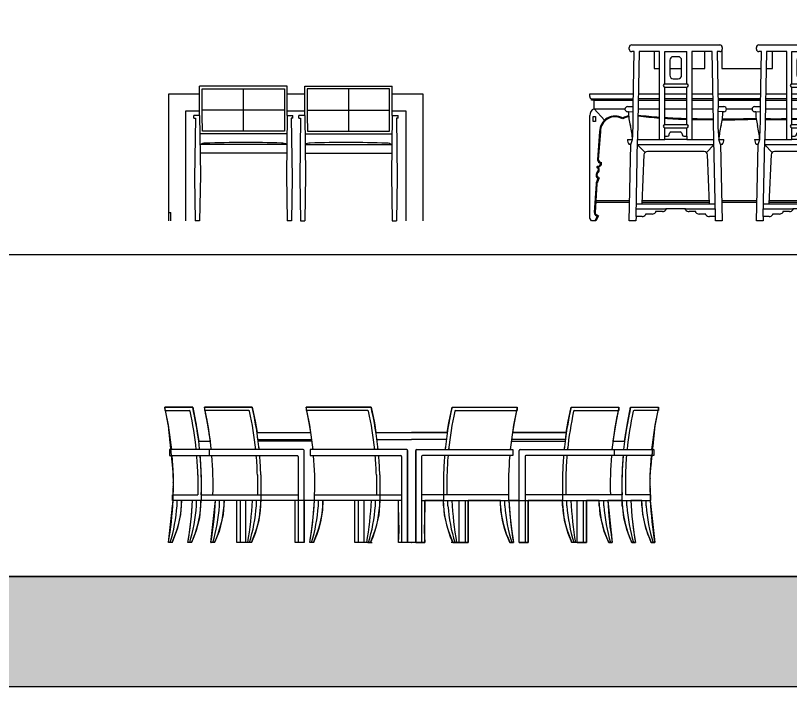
# Model space of a CAD drawing. Header units: millimetres. Extents: x 37301 to 64830, y 24173 to 38860.
# Drawn here: x 47260 to 51841, y 24173 to 28138 of the extents above; entities that cross this region are included whole.
import ezdxf

# ---------------------------------------------------------------- set-up
doc = ezdxf.new("R2010")
doc.units = ezdxf.units.MM
doc.linetypes.add('M-DOT', pattern=[1.25, 0, -1.25])
doc.layers.add('www.cad-blocks.net', color=7, linetype='Continuous')

# ---------------------------------------------------------------- blocks, each defined once
blk = doc.blocks.new('A$C33C422D8')
at = {"ltscale": 600}
for p, q in [((697.9, 795), (180.9, 795)), ((180.9, 622.5), (180.9, 795)), ((195.9, 780), (682.9, 780)), ((195.9, 622.6), (195.9, 780)), ((439.4, 780), (439.4, 529.2)), ((682.9, 780), (682.9, 622.6)), ((697.9, 622.5), (697.9, 795)), ((802.1, 795), (1319.1, 795)), ((802.1, 622.5), (802.1, 795)), ((1304.1, 780), (817.1, 780)), ((817.1, 780), (817.1, 622.6)), ((1060.6, 780), (1060.6, 529.2)), ((1304.1, 622.6), (1304.1, 780)), ((1319.1, 622.5), (1319.1, 795)), ((0, 0), (0, 750)), ((0, 750), (180.9, 750)), ((697.9, 750.2), (802.1, 750.2)), ((1319.1, 750), (1500, 750)), ((1500, 750), (1500, 0)), ((100, 0), (100, 650)), ((100, 650), (180.9, 650)), ((682.9, 654.6), (195.9, 654.6)), ((697.9, 650), (802.1, 650)), ((817.1, 654.6), (1304.1, 654.6)), ((1319.1, 650), (1400, 650)), ((1400, 650), (1400, 0)), ((180.9, 622.5), (145.9, 622.5)), ((145.9, 607.5), (145.9, 622.5)), ((145.9, 607.5), (155.9, 607.5)), ((155.9, 607.5), (151.6, 254.7)), ((180.9, 622.5), (185.3, 269.7)), ((197.1, 529.2), (195.9, 622.6)), ((682.9, 622.6), (681.8, 529.2)), ((697.9, 622.5), (693.6, 269.7)), ((697.9, 622.5), (732.9, 622.5)), ((722.9, 607.5), (727.3, 254.7)), ((732.9, 607.5), (722.9, 607.5)), ((732.9, 607.5), (732.9, 622.5)), ((767.1, 607.5), (767.1, 622.5)), ((802.1, 622.5), (767.1, 622.5)), ((767.1, 607.5), (777.1, 607.5)), ((777.1, 607.5), (772.7, 254.7)), ((802.1, 622.5), (806.4, 269.7)), ((817.1, 622.6), (818.2, 529.2)), ((1302.9, 529.2), (1304.1, 622.6)), ((1319.1, 622.5), (1314.7, 269.7)), ((1319.1, 622.5), (1354.1, 622.5)), ((1354.1, 607.5), (1344.1, 607.5)), ((1344.1, 607.5), (1348.4, 254.7)), ((1354.1, 607.5), (1354.1, 622.5)), ((696.6, 514.2), (182.2, 514.2)), ((681.8, 529.2), (197.1, 529.2)), ((803.4, 514.2), (1317.8, 514.2)), ((818.2, 529.2), (1302.9, 529.2)), ((695.8, 450), (183, 450)), ((804.2, 450), (1317, 450)), ((695.2, 400), (183.6, 400)), ((804.8, 400), (1316.4, 400)), ((151.6, 254.7), (155.7, 0)), ((185.3, 269.7), (180.9, 0)), ((693.6, 269.7), (697.9, 0)), ((727.3, 254.7), (723.1, 0)), ((772.7, 254.7), (776.9, 0)), ((806.4, 269.7), (802.1, 0)), ((1314.7, 269.7), (1319.1, 0)), ((1348.4, 254.7), (1344.3, 0)), ((0, 50), (10, 50)), ((10, 0), (10, 50)), ((180.9, 0), (155.7, 0)), ((723.1, 0), (697.9, 0)), ((776.9, 0), (802.1, 0)), ((1319.1, 0), (1344.3, 0))]:
    blk.add_line(p, q, dxfattribs=at)
for centre, radius, start, end in [((211, 415, 0), 44.1, 86.635, 129.3302), ((452.5, -7747.5, 0), 8210, 88.51493, 91.66734), ((667.8, 415.7, 0), 44.1, 50.6698, 93.365), ((832.2, 415.7, 0), 44.1, 86.635, 129.3302), ((1047.5, -7747.5, 0), 8210, 88.33266, 91.48507), ((1289, 415, 0), 44.1, 50.6698, 93.365)]:
    blk.add_arc(centre, radius, start, end, dxfattribs=at)
blk = doc.blocks.new('A$C67AB1F70')
for p, q in [((232.5, 1015), (232.5, 1025)), ((247.5, 1040), (767.5, 1040)), ((782.5, 1025), (782.5, 1015)), ((984.1, 1015), (984.1, 1025)), ((999.1, 1040), (1519.1, 1040)), ((1534.1, 1025), (1534.1, 1015)), ((262.5, 1000), (247.5, 1000)), ((256.2, 675), (262.5, 1000)), ((292.5, 1000), (282.5, 480)), ((412.5, 1000), (292.5, 1000)), ((412.5, 480), (412.5, 1000)), ((442.5, 1000), (572.5, 1000)), ((442.5, 810), (442.5, 1000)), ((522.5, 970), (492.5, 970)), ((572.5, 810), (572.5, 1000)), ((722.5, 1000), (602.5, 1000)), ((602.5, 1000), (602.5, 480)), ((732.5, 480), (722.5, 1000)), ((767.5, 1000), (752.5, 1000)), ((752.5, 1000), (758.7, 675)), ((1014.1, 1000), (999.1, 1000)), ((1007.9, 675), (1014.1, 1000)), ((1044.1, 1000), (1034.1, 480)), ((1164.1, 1000), (1044.1, 1000)), ((1164.1, 480), (1164.1, 1000)), ((1194.1, 810), (1194.1, 1000)), ((1194.1, 1000), (1324.1, 1000)), ((1274.1, 970), (1244.1, 970)), ((1324.1, 810), (1324.1, 1000)), ((1474.1, 1000), (1354.1, 1000)), ((1354.1, 1000), (1354.1, 480)), ((1484.1, 480), (1474.1, 1000)), ((1519.1, 1000), (1504.1, 1000)), ((1504.1, 1000), (1510.4, 675)), ((472.5, 950), (472.5, 860)), ((542.5, 860), (542.5, 950)), ((1224.1, 950), (1224.1, 860)), ((1294.1, 860), (1294.1, 950)), ((492.5, 840), (522.5, 840)), ((1244.1, 840), (1274.1, 840)), ((442.5, 810), (572.5, 810)), ((442.5, 790), (572.5, 790)), ((442.5, 570), (442.5, 790)), ((572.5, 570), (572.5, 790)), ((1194.1, 810), (1324.1, 810)), ((1194.1, 570), (1194.1, 790)), ((1194.1, 790), (1324.1, 790)), ((1324.1, 570), (1324.1, 790)), ((0, 735), (0, 750)), ((0, 750), (257.7, 750)), ((287.7, 750), (412.5, 750)), ((442.5, 750), (572.5, 750)), ((602.5, 750), (727.3, 750)), ((757.3, 750), (1009.3, 750)), ((757.3, 750), (1009.3, 750)), ((1039.3, 750), (1164.1, 750)), ((1194.1, 750), (1324.1, 750)), ((1354.1, 750), (1478.9, 750)), ((1508.9, 750), (1790, 750)), ((1790, 750), (1790, 735)), ((10, 720), (257.1, 720)), ((10, 712), (10, 720)), ((25, 712), (10, 712)), ((25, 662), (25, 712)), ((25, 712), (256.9, 712)), ((286.9, 712), (412.5, 712)), ((412.5, 720), (287.1, 720)), ((572.5, 720), (442.5, 720)), ((442.5, 712), (572.5, 712)), ((727.9, 720), (602.5, 720)), ((602.5, 712), (728, 712)), ((1008.7, 720), (757.9, 720)), ((757.9, 720), (1008.7, 720)), ((758, 712), (1008.6, 712)), ((758, 712), (1008.6, 712)), ((1038.6, 712), (1164.1, 712)), ((1164.1, 720), (1038.7, 720)), ((1324.1, 720), (1194.1, 720)), ((1194.1, 712), (1324.1, 712)), ((1479.5, 720), (1354.1, 720)), ((1354.1, 712), (1479.6, 712)), ((1509.5, 720), (1780, 720)), ((1509.6, 712), (1765, 712)), ((1780, 712), (1765, 712)), ((1765, 712), (1765, 662)), ((1780, 720), (1780, 712)), ((25, 662), (207.6, 662)), ((25, 662), (87.4, 594.8)), ((116.3, 662), (207.6, 662)), ((222.5, 675), (256.2, 675)), ((228.6, 645), (222.5, 645)), ((228.6, 645), (257, 646.1)), ((286, 662), (412.5, 662)), ((442.5, 662), (572.5, 662)), ((602.5, 662), (729, 662)), ((786.3, 645), (758, 646.1)), ((758.7, 675), (762.5, 675)), ((762.5, 675), (792.5, 675)), ((792.5, 645), (786.3, 645)), ((807.3, 662), (959.2, 662)), ((807.3, 662), (959.2, 662)), ((974.1, 675), (1007.9, 675)), ((980.3, 645), (974.1, 645)), ((980.3, 645), (1008.6, 646.1)), ((1037.6, 662), (1164.1, 662)), ((1194.1, 662), (1324.1, 662)), ((1354.1, 662), (1480.6, 662)), ((1537.9, 645), (1509.6, 646.1)), ((1510.4, 675), (1514.1, 675)), ((1514.1, 675), (1544.1, 675)), ((1544.1, 645), (1537.9, 645)), ((1559, 662), (1662, 662)), ((1559, 662), (1765, 662)), ((1765, 662), (1702.6, 594.8)), ((0, 15), (0, 622)), ((18.8, 616.4), (33.8, 616.4)), ((18.8, 586.4), (18.8, 616.4)), ((33.8, 616.4), (33.8, 586.4)), ((1771.2, 616.4), (1756.2, 616.4)), ((1756.2, 616.4), (1756.2, 586.4)), ((1771.2, 586.4), (1771.2, 616.4)), ((1790, 622), (1790, 0)), ((33.8, 586.4), (18.8, 586.4)), ((442.5, 570), (572.5, 570)), ((442.5, 500), (442.5, 550)), ((442.5, 550), (572.5, 550)), ((572.5, 500), (572.5, 550)), ((1194.1, 570), (1324.1, 570)), ((1194.1, 500), (1194.1, 550)), ((1194.1, 550), (1324.1, 550)), ((1324.1, 500), (1324.1, 550)), ((1756.2, 586.4), (1771.2, 586.4)), ((57.9, 527.7), (45.1, 360.7)), ((62.9, 527.5), (50.1, 361)), ((469.5, 507.8), (471.6, 517.2)), ((481.4, 525), (533.6, 525)), ((543.3, 517.2), (545.4, 507.8)), ((1221.2, 507.8), (1223.2, 517.2)), ((1233, 525), (1285.2, 525)), ((1295, 517.2), (1297.1, 507.8)), ((1739.9, 361), (1727.1, 527.5)), ((1744.9, 360.7), (1732.1, 527.7)), ((222.5, 480), (252.5, 480)), ((242.5, 450), (252.5, 480)), ((273, 25), (282.5, 480)), ((282.5, 480), (412.5, 480)), ((412.5, 480), (442.5, 480)), ((442.5, 500), (459.8, 500)), ((442.5, 480), (442.5, 500)), ((572.5, 480), (442.5, 480)), ((555.2, 500), (572.5, 500)), ((572.5, 500), (572.5, 480)), ((572.5, 480), (602.5, 480)), ((602.5, 480), (732.5, 480)), ((741.9, 25), (732.5, 480)), ((772.5, 450), (762.5, 480)), ((762.5, 480), (792.5, 480)), ((974.1, 480), (1004.1, 480)), ((994.1, 450), (1004.1, 480)), ((1024.7, 25), (1034.1, 480)), ((1034.1, 480), (1164.1, 480)), ((1164.1, 480), (1194.1, 480)), ((1194.1, 500), (1211.4, 500)), ((1194.1, 480), (1194.1, 500)), ((1324.1, 480), (1194.1, 480)), ((1306.8, 500), (1324.1, 500)), ((1324.1, 500), (1324.1, 480)), ((1324.1, 480), (1354.1, 480)), ((1354.1, 480), (1484.1, 480)), ((1493.5, 25), (1484.1, 480)), ((1524.1, 450), (1514.1, 480)), ((1514.1, 480), (1544.1, 480)), ((232.5, 0), (242.5, 450)), ((242.5, 450), (232.5, 450)), ((281.8, 450), (733.1, 450)), ((326.1, 404.5), (282.5, 449.1)), ((688.9, 404.5), (732.5, 449.1)), ((782.5, 450), (772.5, 450)), ((772.5, 450), (782.5, 0)), ((984.1, 0), (994.1, 450)), ((994.1, 450), (984.1, 450)), ((1033.5, 450), (1484.7, 450)), ((1077.7, 404.5), (1034.1, 449.1)), ((1440.5, 404.5), (1484.1, 449.1)), ((1534.1, 450), (1524.1, 450)), ((1524.1, 450), (1534.1, 0)), ((319.9, 390.9), (307, 100)), ((675.1, 410), (339.9, 410)), ((708, 100), (695, 390.9)), ((1071.5, 390.9), (1058.6, 100)), ((1426.7, 410), (1091.5, 410)), ((1459.6, 100), (1446.7, 390.9)), ((48.2, 250.8), (38, 224.9)), ((54.5, 253.4), (42.7, 223.1)), ((1747.3, 223.1), (1735.5, 253.4)), ((1752, 224.9), (1741.8, 250.8)), ((36.7, 218.8), (26.6, 49.4)), ((41.7, 218.5), (31.6, 49.1)), ((1758.4, 49.1), (1748.3, 218.5)), ((1763.4, 49.4), (1753.3, 218.8)), ((274.7, 100), (307, 100)), ((307, 100), (708, 100)), ((708, 100), (740.2, 100)), ((1026.3, 100), (1058.6, 100)), ((1058.6, 100), (1459.6, 100)), ((1459.6, 100), (1491.9, 100)), ((274, 70), (448.6, 70)), ((428.6, 55), (388.6, 55)), ((388.6, 55), (388.6, 50)), ((566.4, 70), (448.6, 70)), ((448.6, 70), (448.6, 65)), ((566.4, 70), (740.9, 70)), ((566.4, 65), (566.4, 70)), ((626.4, 55), (586.4, 55)), ((626.4, 50), (626.4, 55)), ((1025.7, 70), (1200.2, 70)), ((1180.2, 55), (1140.2, 55)), ((1140.2, 55), (1140.2, 50)), ((1318, 70), (1200.2, 70)), ((1200.2, 70), (1200.2, 65)), ((1318, 70), (1492.5, 70)), ((1318, 65), (1318, 70)), ((1378, 55), (1338, 55)), ((1378, 50), (1378, 55)), ((10, 0), (0, 15)), ((35, 0), (10, 0)), ((43.9, 27.6), (29.3, 0)), ((50.9, 30), (35, 0)), ((38.6, 29.9), (43.9, 27.6)), ((40.6, 34.5), (50.9, 30)), ((272.5, 0), (232.5, 0)), ((273, 25), (272.5, 0)), ((308.6, 25), (273, 25)), ((368.6, 40), (328.6, 40)), ((328.6, 40), (328.6, 35)), ((686.4, 40), (646.4, 40)), ((686.4, 35), (686.4, 40)), ((741.9, 25), (706.4, 25)), ((742.5, 0), (741.9, 25)), ((782.5, 0), (742.5, 0)), ((1024.1, 0), (984.1, 0)), ((1024.7, 25), (1024.1, 0)), ((1060.2, 25), (1024.7, 25)), ((1120.2, 40), (1080.2, 40)), ((1080.2, 40), (1080.2, 35)), ((1438, 40), (1398, 40)), ((1438, 35), (1438, 40)), ((1493.5, 25), (1458, 25)), ((1494.1, 0), (1493.5, 25)), ((1534.1, 0), (1494.1, 0)), ((1739.1, 30), (1749.4, 34.5)), ((1755, 0), (1739.1, 30)), ((1746.1, 27.6), (1751.4, 29.9)), ((1760.7, 0), (1746.1, 27.6)), ((1790, 0), (1755, 0))]:
    blk.add_line(p, q)
at = {"ltscale": 2}
for p, q in [((379.3, 1000), (379.3, 900)), ((679.3, 900), (679.3, 1000)), ((779.3, 1005.8), (779.3, 900)), ((1079.3, 900), (1079.3, 1000)), ((379.3, 900), (412.5, 900)), ((472.5, 900), (542.5, 900)), ((602.5, 900), (679.3, 900)), ((779.3, 900), (1012.2, 900)), ((1042.2, 900), (1079.3, 900)), ((1224.1, 900), (1294.1, 900)), ((1354.1, 900), (1476, 900)), ((35.2, 110), (234.9, 110)), ((35.8, 120), (235.1, 120)), ((307.4, 110), (707.5, 110)), ((307.9, 120), (707.1, 120)), ((779.8, 120), (986.8, 120)), ((780, 110), (986.6, 110)), ((1059.1, 110), (1459.2, 110)), ((1059.5, 120), (1458.7, 120)), ((1531.4, 120), (1754.2, 120)), ((1531.7, 110), (1754.8, 110))]:
    blk.add_line(p, q, dxfattribs=at)
for centre, radius, start, end in [((247.5, 1025), 15, 90, 180), ((247.5, 1015), 15, 180, 270), ((767.5, 1025), 15, 0, 90), ((767.5, 1015), 15, 270, 0), ((999.1, 1025), 15, 90, 180), ((999.1, 1015), 15, 180, 270), ((1519.1, 1025), 15, 0, 90), ((1519.1, 1015), 15, 270, 0), ((492.5, 950), 20, 90, 180), ((522.5, 950), 20, 0, 90), ((1244.1, 950), 20, 90, 180), ((1274.1, 950), 20, 0, 90), ((492.5, 860), 20, 180, 270), ((522.5, 860), 20, 270, 0), ((1244.1, 860), 20, 180, 270), ((1274.1, 860), 20, 270, 0), ((450, 792.5), 19, 113.1816, 156.8184), ((450, 807.5), 19, 203.1816, 246.8184), ((565, 792.5), 19, 23.1816, 66.8184), ((565, 807.5), 19, 293.1816, 336.8184), ((1201.6, 792.5), 19, 113.1816, 156.8184), ((1201.6, 807.5), 19, 203.1816, 246.8184), ((1316.6, 792.5), 19, 23.1816, 66.8184), ((1316.6, 807.5), 19, 293.1816, 336.8184), ((14, 733.5), 14.1, 173.9737, 253.4065), ((1776, 733.5), 14.1, 286.5935, 6.0263), ((43, 622.9), 43, 114.7516, 181.2376), ((222.5, 660), 15, 90, 270), ((541.4, 644.6), 312.8, 179.9301, 195.1644), ((-1828.7, 617.5), 2085.7, 356.219, 1.5786), ((1748.4, 596.5), 992.8, 175.4643, 186.738), ((473.5, 644.6), 312.8, 344.8356, 0.0736), ((792.5, 660), 15, 270, 90), ((974.1, 660), 15, 90, 270), ((1293.1, 644.6), 312.8, 179.9301, 195.1644), ((-1077.1, 617.5), 2085.7, 356.219, 1.5786), ((2500.1, 596.5), 992.8, 175.4643, 186.738), ((1225.2, 644.6), 312.8, 344.8356, 0.0736), ((1544.1, 660), 15, 270, 90), ((1747, 622.9), 43, 358.7624, 65.2484), ((150, 527.3), 92.1, 60.9875, 179.785), ((150, 527.3), 87.1, 59.3026, 179.8748), ((270.7, 446.9), 173, 103.5999, 116.1462), ((270.7, 446.9), 178, 103.3554, 115.2864), ((269.2, 468.7), 156.5, 84.0249, 84.1267), ((684.9, 4361.8), 3763.6, 263.903, 265.8491), ((680.9, 4344.9), 3741.5, 263.9338, 265.8856), ((680.9, 4344.9), 3741.5, 266.346, 268.339), ((684.9, 4361.8), 3763.6, 266.3069, 268.2882), ((680.9, 4344.9), 3741.5, 268.7986, 270.753), ((684.9, 4361.8), 3763.6, 268.7451, 270.6896), ((684.3, 10004.3), 9408.2, 270.5988, 271.8217), ((678.2, 9974.1), 9373, 270.64244, 271.86119), ((1099.3, 5242.1), 4643.7, 269.2235, 270.7994), ((1104.3, 5217.9), 4614.3, 269.1575, 270.7421), ((1104.3, 5217.9), 4614.3, 271.1147, 272.7298), ((1099.3, 5242.1), 4643.7, 271.1696, 272.7746), ((1104.3, 5217.9), 4614.3, 273.1028, 274.6875), ((1099.3, 5242.1), 4643.7, 273.1452, 274.7211), ((1519.3, 446.9), 173, 63.8538, 84.1562), ((1519.3, 446.9), 178, 64.7136, 84.2013), ((1640, 527.3), 92.1, 0.215, 119.0125), ((1640, 527.3), 87.1, 0.1252, 120.6974), ((-229.5, 447.1), 483.1, 3.9033, 13.8553), ((450, 552.5), 19, 113.1816, 156.8184), ((450, 567.5), 19, 203.1816, 246.8184), ((565, 552.5), 19, 23.1816, 66.8184), ((565, 567.5), 19, 293.1816, 336.8184), ((1244.4, 447.1), 483.1, 166.1447, 176.0967), ((522.2, 447.1), 483.1, 3.9033, 13.8553), ((1201.6, 552.5), 19, 113.1816, 156.8184), ((1201.6, 567.5), 19, 203.1816, 246.8184), ((1316.6, 552.5), 19, 23.1816, 66.8184), ((1316.6, 567.5), 19, 293.1816, 336.8184), ((1996.1, 447.1), 483.1, 166.1447, 176.0967), ((459.8, 510), 10, 270, 347.3836), ((481.4, 515), 10, 90, 167.3836), ((533.6, 515), 10, 12.6164, 90), ((555.2, 510), 10, 192.6164, 270), ((1211.4, 510), 10, 270, 347.3836), ((1233, 515), 10, 90, 167.3836), ((1285.2, 515), 10, 12.6164, 90), ((1306.8, 510), 10, 192.6164, 270), ((270.3, 479.3), 47.8, 179.1214, 217.7485), ((744.7, 479.3), 47.8, 322.2515, 0.8786), ((1021.9, 479.3), 47.8, 179.1214, 217.7485), ((1496.3, 479.3), 47.8, 322.2515, 0.8786), ((339.9, 390), 20, 90, 177.4552), ((675.1, 390), 20, 2.5448, 90), ((1091.5, 390), 20, 90, 177.4552), ((1426.7, 390), 20, 2.5448, 90), ((45.9, 317.6), 5, 90.2615, 241.8349), ((70.6, 365), 25.9, 189.4159, 255.7633), ((45.7, 341.1), 18.6, 270.2615, 356.0209), ((45.7, 341.1), 23.6, 270.2615, 7.242), ((70.6, 365), 20.9, 190.8718, 265.843), ((1744.3, 341.1), 23.6, 172.758, 269.7385), ((1719.4, 365), 20.9, 274.157, 349.1282), ((1719.4, 365), 25.9, 284.2367, 350.5841), ((1744.3, 341.1), 18.6, 183.9791, 269.7385), ((1744.1, 317.6), 5, 298.1651, 89.7385), ((60.2, 270.8), 23.3, 128.142, 238.8719), ((60.2, 270.8), 18.3, 128.0082, 251.9105), ((36.7, 300.4), 14.5, 309.2742, 61.8349), ((36.7, 300.4), 19.5, 309.1096, 61.8349), ((1753.3, 300.4), 19.5, 118.1651, 230.8904), ((1729.8, 270.8), 18.3, 288.0895, 51.9918), ((1753.3, 300.4), 14.5, 118.1651, 230.7258), ((1729.8, 270.8), 23.3, 301.1281, 51.858), ((56.6, 217.6), 20, 158.5814, 176.611), ((56.6, 217.6), 15, 158.5814, 176.611), ((1733.4, 217.6), 15, 3.389, 21.4186), ((1733.4, 217.6), 20, 3.389, 21.4186), ((46.6, 48.2), 20, 176.611, 246.4996), ((46.6, 48.2), 15, 176.611, 246.4996), ((369.7, 62.8), 22.8, 267.2051, 325.925), ((429.7, 77.8), 22.8, 267.2051, 325.925), ((585.2, 77.8), 22.8, 214.075, 272.7949), ((645.2, 62.8), 22.8, 214.075, 272.7949), ((1121.3, 62.8), 22.8, 267.2051, 325.925), ((1181.3, 77.8), 22.8, 267.2051, 325.925), ((1336.9, 77.8), 22.8, 214.075, 272.7949), ((1396.9, 62.8), 22.8, 214.075, 272.7949), ((1743.4, 48.2), 15, 293.5004, 3.389), ((1743.4, 48.2), 20, 293.5004, 3.389), ((309.7, 47.8), 22.8, 267.2051, 325.925), ((705.2, 47.8), 22.8, 214.075, 272.7949), ((1061.3, 47.8), 22.8, 267.2051, 325.925), ((1456.9, 47.8), 22.8, 214.075, 272.7949)]:
    blk.add_arc(centre, radius, start, end)
blk = doc.blocks.new('A$C52BD281E')
at = {"linetype": 'ByBlock'}
for p, q in [((165, 800), (0, 800)), ((0, 800), (0, 780)), ((0, 780), (145, 780)), ((516.8, 800), (234, 800)), ((234, 800), (234, 780)), ((496.8, 780), (234, 780)), ((1219.9, 800), (835.3, 800)), ((835.3, 800), (835.3, 780)), ((1199.9, 780), (835.3, 780)), ((1698.5, 800), (2083.1, 800)), ((1718.5, 780), (2083.1, 780)), ((2083.1, 800), (2083.1, 780)), ((2401.6, 800), (2684.4, 800)), ((2421.6, 780), (2684.4, 780)), ((2684.4, 800), (2684.4, 780)), ((2753.4, 800), (2918.4, 800)), ((2918.4, 780), (2773.4, 780)), ((2918.4, 800), (2918.4, 780)), ((545.4, 650), (863.9, 650)), ((1248.4, 650), (1459.2, 650)), ((1670, 650), (1459.2, 650)), ((551, 610), (869.5, 610)), ((870.8, 600), (552.3, 600)), ((833.9, 600), (654.1, 600)), ((1254.1, 610), (1459.2, 610)), ((1664.3, 610), (1459.2, 610)), ((2047.6, 600), (2366.1, 600)), ((2367.4, 610), (2048.9, 610)), ((2084.5, 600), (2264.3, 600)), ((318.3, 550), (28.6, 550)), ((28.6, 550), (28.6, 515)), ((552.3, 550), (262.6, 550)), ((262.6, 550), (262.6, 515)), ((543.1, 550), (318.3, 550)), ((818.8, 550), (552.3, 550)), ((1255.4, 550), (860.3, 550)), ((860.3, 550), (860.3, 515)), ((1430.2, 550), (1255.4, 550)), ((1488.2, 550), (1663, 550)), ((1663, 550), (2058.1, 550)), ((2058.1, 550), (2058.1, 515)), ((2099.6, 550), (2366.1, 550)), ((2366.1, 550), (2655.8, 550)), ((2375.3, 550), (2600.1, 550)), ((2600.1, 550), (2889.8, 550)), ((2655.8, 550), (2655.8, 515)), ((2889.8, 550), (2889.8, 515)), ((28.6, 515), (508.2, 515)), ((262.6, 515), (783.9, 515)), ((788.9, 510), (788.9, 0)), ((823.8, 0), (823.8, 545)), ((860.3, 515), (1395.2, 515)), ((1400.2, 510), (1400.2, 0)), ((1435.2, 545), (1435.2, 0)), ((1435.2, 0), (1435.2, 545)), ((1483.2, 545), (1483.2, 0)), ((1483.2, 0), (1483.2, 545)), ((1518.2, 510), (1518.2, 0)), ((2058.1, 515), (1523.2, 515)), ((2094.6, 0), (2094.6, 545)), ((2129.5, 510), (2129.5, 0)), ((2655.8, 515), (2134.5, 515)), ((2889.8, 515), (2410.2, 515)), ((196.1, 400), (196.1, 283.4)), ((216.1, 400), (216.1, 248.4)), ((216.1, 400), (216.1, 283.4)), ((548, 400), (548, 283.4)), ((568, 400), (568, 248.4)), ((568, 400), (568, 283.4)), ((1251, 400), (1251, 283.4)), ((1271, 400), (1271, 283.4)), ((1647.4, 400), (1647.4, 283.4)), ((1667.4, 400), (1667.4, 283.4)), ((2350.5, 400), (2350.5, 248.4)), ((2350.5, 400), (2350.5, 283.4)), ((2370.5, 400), (2370.5, 283.4)), ((2702.3, 400), (2702.3, 248.4)), ((2702.3, 400), (2702.3, 283.4)), ((2722.3, 400), (2722.3, 283.4)), ((45.2, 248.4), (45.2, 283.4)), ((45.2, 283.4), (196.1, 283.4)), ((215.6, 283.4), (788.9, 283.4)), ((884.5, 248.4), (884.5, 283.4)), ((884.5, 283.4), (1400.2, 283.4)), ((1271, 283.4), (1271, 248.4)), ((2033.9, 283.4), (1518.2, 283.4)), ((1647.4, 283.4), (1647.4, 248.4)), ((2033.9, 248.4), (2033.9, 283.4)), ((2702.8, 283.4), (2129.5, 283.4)), ((2873.3, 283.4), (2722.3, 283.4)), ((2873.3, 248.4), (2873.3, 283.4)), ((509.2, 248.4), (45.2, 248.4)), ((283.2, 248.4), (49.2, 248.4)), ((72.8, 217.2), (72.8, 248.4)), ((99.2, 217.2), (99.2, 248.4)), ((187.9, 217.2), (187.9, 248.4)), ((214.2, 217.2), (214.2, 248.4)), ((417.6, 248.4), (283.2, 248.4)), ((519.3, 248.4), (283.2, 248.4)), ((324.1, 218.2), (324.1, 249.4)), ((350.5, 218.2), (350.5, 249.4)), ((921.9, 248.4), (417.6, 248.4)), ((426.5, 0), (426.5, 248.4)), ((445.1, 248.4), (445.1, 0)), ((480.1, 0), (480.1, 248.4)), ((788.9, 248.4), (519.3, 248.4)), ((541.6, 217.2), (541.6, 248.4)), ((568, 217.2), (568, 248.4)), ((770.2, 0), (770.2, 248.4)), ((1120.6, 248.4), (884.5, 248.4)), ((1400.2, 248.4), (884.5, 248.4)), ((908.1, 217.2), (908.1, 248.4)), ((934.5, 217.2), (934.5, 248.4)), ((1400.2, 248.4), (1120.6, 248.4)), ((1124.3, 217.2), (1124.3, 248.4)), ((1124.3, 0), (1124.3, 248.4)), ((1142.9, 248.4), (1142.9, 0)), ((1177.9, 0), (1177.9, 248.4)), ((1244.7, 217.2), (1244.7, 248.4)), ((1271, 217.2), (1271, 248.4)), ((1381.6, 0), (1381.6, 248.4)), ((1518.2, 248.4), (1797.8, 248.4)), ((1518.2, 248.4), (2033.9, 248.4)), ((1536.8, 0), (1536.8, 248.4)), ((1647.4, 217.2), (1647.4, 248.4)), ((1673.7, 217.2), (1673.7, 248.4)), ((1740.5, 0), (1740.5, 248.4)), ((1775.5, 248.4), (1775.5, 0)), ((1794.2, 217.2), (1794.2, 248.4)), ((1794.2, 0), (1794.2, 248.4)), ((1797.8, 248.4), (2033.9, 248.4)), ((1983.9, 217.2), (1983.9, 248.4)), ((1996.5, 248.4), (2500.9, 248.4)), ((2010.3, 217.2), (2010.3, 248.4)), ((2129.5, 248.4), (2399.1, 248.4)), ((2148.2, 0), (2148.2, 248.4)), ((2350.5, 217.2), (2350.5, 248.4)), ((2376.8, 217.2), (2376.8, 248.4)), ((2399.1, 248.4), (2635.2, 248.4)), ((2409.3, 248.4), (2873.3, 248.4)), ((2438.3, 0), (2438.3, 248.4)), ((2473.3, 248.4), (2473.3, 0)), ((2492, 0), (2492, 248.4)), ((2500.9, 248.4), (2635.2, 248.4)), ((2567.9, 218.2), (2567.9, 249.4)), ((2594.3, 218.2), (2594.3, 249.4)), ((2635.2, 248.4), (2869.2, 248.4)), ((2704.2, 217.2), (2704.2, 248.4)), ((2730.5, 217.2), (2730.5, 248.4)), ((2819.2, 217.2), (2819.2, 248.4)), ((2845.6, 217.2), (2845.6, 248.4)), ((43.3, 0), (22, 0)), ((158.3, 0), (137, 0)), ((294.6, 0), (273.3, 0)), ((480.1, 0), (426.5, 0)), ((823.8, 0), (770.2, 0)), ((878.6, 0), (857.3, 0)), ((1177.9, 0), (1124.3, 0)), ((1202, 0), (1176.3, 0)), ((1215.1, 0), (1193.8, 0)), ((1199.6, 0), (1225.3, 0)), ((1435.2, 0), (1381.6, 0)), ((1456.9, 0), (1459.2, 0)), ((1461.5, 0), (1459.2, 0)), ((1483.2, 0), (1536.8, 0)), ((1718.8, 0), (1693.1, 0)), ((1703.3, 0), (1724.6, 0)), ((1716.4, 0), (1742.1, 0)), ((1740.5, 0), (1794.2, 0)), ((2039.8, 0), (2061.1, 0)), ((2094.6, 0), (2148.2, 0)), ((2438.3, 0), (2492, 0)), ((2623.9, 0), (2645.1, 0)), ((2760.1, 0), (2781.4, 0)), ((2875.2, 0), (2896.4, 0))]:
    blk.add_line(p, q, dxfattribs=at)
at = {"linetype": 'M-DOT'}
for p, q in [((22, 690.5), (0, 800)), ((0, 800), (165, 800)), ((165, 800), (184.4, 705.2)), ((255, 696), (234, 800)), ((234, 800), (516.8, 800)), ((516.8, 800), (534, 717.2)), ((854.1, 708.8), (835.3, 800)), ((835.3, 800), (1219.9, 800)), ((1219.9, 800), (1238.7, 708.8)), ((1679.8, 708.8), (1698.5, 800)), ((1698.5, 800), (2083.1, 800)), ((2083.1, 800), (2064.3, 708.8)), ((2384.4, 717.2), (2401.6, 800)), ((2401.6, 800), (2684.4, 800)), ((2684.4, 800), (2663.4, 696)), ((2734, 705.2), (2753.4, 800)), ((2753.4, 800), (2918.4, 800)), ((2918.4, 800), (2896.4, 690.5)), ((50.7, 401.1), (22, 690.5)), ((184.4, 705.2), (200.5, 600)), ((269.5, 600), (255, 696)), ((534, 717.2), (545.4, 650)), ((863.9, 650), (854.1, 708.8)), ((1238.7, 708.8), (1248.4, 650)), ((1670, 650), (1679.8, 708.8)), ((2064.3, 708.8), (2054.6, 650)), ((2373, 650), (2384.4, 717.2)), ((2663.4, 696), (2648.9, 600)), ((2717.9, 600), (2734, 705.2)), ((2896.4, 690.5), (2867.7, 401.1)), ((545.4, 650), (863.9, 650)), ((1248.4, 650), (1459.2, 650)), ((1459.2, 650), (1670, 650)), ((2054.6, 650), (2373, 650)), ((200.5, 600), (269.5, 600)), ((2648.9, 600), (2717.9, 600)), ((49.2, 248.4), (50.7, 401.1)), ((2867.7, 401.1), (2869.2, 248.4)), ((22, 0), (49.2, 248.4)), ((99.2, 248.4), (93.4, 167.4)), ((164.2, 248.4), (99.2, 248.4)), ((157.8, 157), (164.2, 248.4)), ((214.2, 248.4), (204.7, 146.1)), ((300.5, 248.4), (214.2, 248.4)), ((273.3, 0), (300.5, 248.4)), ((350.5, 248.4), (344.6, 167.3)), ((426.5, 248.4), (350.5, 248.4)), ((426.5, 161.2), (426.5, 248.4)), ((568, 248.4), (555.4, 131.1)), ((770.2, 248.4), (568, 248.4)), ((770.2, 0), (770.2, 248.4)), ((884.5, 248.4), (823.8, 248.4)), ((823.8, 248.4), (823.8, 0)), ((877.3, 148.3), (884.5, 248.4)), ((934.5, 248.4), (932.3, 194.1)), ((1124.3, 248.4), (934.5, 248.4)), ((1124.3, 217.2), (1124.3, 248.4)), ((1271, 248.4), (1264.4, 162.5)), ((1381.6, 248.4), (1271, 248.4)), ((1381.6, 217.2), (1381.6, 248.4)), ((1647.4, 248.4), (1536.8, 248.4)), ((1536.8, 248.4), (1536.8, 217.2)), ((1654, 162.5), (1647.4, 248.4)), ((1983.9, 248.4), (1794.2, 248.4)), ((1794.2, 248.4), (1794.2, 217.2)), ((1986.1, 194.1), (1983.9, 248.4)), ((2094.6, 248.4), (2033.9, 248.4)), ((2033.9, 248.4), (2041.2, 148.3)), ((2094.6, 0), (2094.6, 248.4)), ((2350.5, 248.4), (2148.2, 248.4)), ((2148.2, 248.4), (2148.2, 0)), ((2363, 131.1), (2350.5, 248.4)), ((2567.9, 248.4), (2492, 248.4)), ((2492, 248.4), (2492, 161.2)), ((2573.8, 167.3), (2567.9, 248.4)), ((2704.2, 248.4), (2617.9, 248.4)), ((2617.9, 248.4), (2645.1, 0)), ((2713.7, 146.1), (2704.2, 248.4)), ((2819.2, 248.4), (2754.2, 248.4)), ((2754.2, 248.4), (2760.6, 157)), ((2825.1, 167.4), (2819.2, 248.4)), ((2869.2, 248.4), (2896.4, 0)), ((932.3, 194.1), (922.2, 132.4)), ((1124.3, 145.7), (1124.3, 217.2)), ((1383.9, 140.8), (1381.6, 217.2)), ((1536.8, 217.2), (1534.5, 140.8)), ((1794.2, 217.2), (1794.2, 145.7)), ((1996.2, 132.4), (1986.1, 194.1)), ((93.4, 167.4), (75.2, 86)), ((148.2, 72.7), (157.8, 157)), ((204.7, 146.1), (185.7, 71.2)), ((344.6, 167.3), (321.3, 64.9)), ((426.5, 0), (426.5, 161.2)), ((869.6, 81.1), (877.3, 148.3)), ((1124.3, 0), (1124.3, 145.7)), ((1264.4, 162.5), (1246.4, 83.7)), ((1385, 70.2), (1383.9, 140.8)), ((1534.5, 140.8), (1533.4, 70.2)), ((1672.1, 83.7), (1654, 162.5)), ((1794.2, 145.7), (1794.2, 0)), ((2041.2, 148.3), (2048.8, 81.1)), ((2492, 161.2), (2492, 0)), ((2597.1, 64.9), (2573.8, 167.3)), ((2732.7, 71.2), (2713.7, 146.1)), ((2760.6, 157), (2770.2, 72.7)), ((2843.2, 86), (2825.1, 167.4)), ((555.4, 131.1), (533.9, 54.6)), ((922.2, 132.4), (909.8, 83.5)), ((2008.6, 83.5), (1996.2, 132.4)), ((2384.5, 54.6), (2363, 131.1)), ((75.2, 86), (43.3, 0)), ((137, 0), (148.2, 72.7)), ((185.7, 71.2), (158.3, 0)), ((321.3, 64.9), (294.6, 0)), ((533.9, 54.6), (512, 0)), ((857.3, 0), (869.6, 81.1)), ((902, 59.2), (895.9, 41.9)), ((909.8, 83.5), (902, 59.2)), ((1246.4, 83.7), (1229, 33)), ((1381.6, 0), (1385, 70.2)), ((1533.4, 70.2), (1536.8, 0)), ((1689.4, 33), (1672.1, 83.7)), ((2016.4, 59.2), (2008.6, 83.5)), ((2022.5, 41.9), (2016.4, 59.2)), ((2048.8, 81.1), (2061.1, 0)), ((2406.4, 0), (2384.5, 54.6)), ((2623.9, 0), (2597.1, 64.9)), ((2760.1, 0), (2732.7, 71.2)), ((2770.2, 72.7), (2781.4, 0)), ((2875.2, 0), (2843.2, 86)), ((43.3, 0), (22, 0)), ((158.3, 0), (137, 0)), ((294.6, 0), (273.3, 0)), ((473.3, 0), (426.5, 0)), ((512, 0), (473.3, 0)), ((823.8, 0), (770.2, 0)), ((878.6, 0), (857.3, 0)), ((891.3, 30), (878.6, 0)), ((895.9, 41.9), (891.3, 30)), ((1164.7, 0), (1124.3, 0)), ((1176.3, 0), (1164.7, 0)), ((1215.1, 0), (1176.3, 0)), ((1229, 33), (1215.1, 0)), ((1422.3, 0), (1381.6, 0)), ((1452.5, 0), (1422.3, 0)), ((1459.2, 0), (1452.5, 0)), ((1466, 0), (1459.2, 0)), ((1496.1, 0), (1466, 0)), ((1536.8, 0), (1496.1, 0)), ((1703.3, 0), (1689.4, 33)), ((1742.1, 0), (1703.3, 0)), ((1753.7, 0), (1742.1, 0)), ((1794.2, 0), (1753.7, 0)), ((2027.1, 30), (2022.5, 41.9)), ((2039.8, 0), (2027.1, 30)), ((2061.1, 0), (2039.8, 0)), ((2148.2, 0), (2094.6, 0)), ((2445.2, 0), (2406.4, 0)), ((2492, 0), (2445.2, 0)), ((2645.1, 0), (2623.9, 0)), ((2781.4, 0), (2760.1, 0)), ((2896.4, 0), (2875.2, 0))]:
    blk.add_line(p, q, dxfattribs=at)
for p, q in [((22, 690.5), (0, 800)), ((0, 800), (165, 800)), ((165, 800), (184.4, 705.2)), ((255, 696), (234, 800)), ((234, 800), (516.8, 800)), ((516.8, 800), (534, 717.2)), ((854.1, 708.8), (835.3, 800)), ((835.3, 800), (1219.9, 800)), ((1219.9, 800), (1238.7, 708.8)), ((1679.8, 708.8), (1698.5, 800)), ((1698.5, 800), (2083.1, 800)), ((2083.1, 800), (2064.3, 708.8)), ((2384.4, 717.2), (2401.6, 800)), ((2401.6, 800), (2684.4, 800)), ((2684.4, 800), (2663.4, 696)), ((2734, 705.2), (2753.4, 800)), ((2753.4, 800), (2918.4, 800)), ((2918.4, 800), (2896.4, 690.5)), ((50.7, 401.1), (22, 690.5)), ((184.4, 705.2), (200.5, 600)), ((269.5, 600), (255, 696)), ((534, 717.2), (545.4, 650)), ((863.9, 650), (854.1, 708.8)), ((1238.7, 708.8), (1248.4, 650)), ((1670, 650), (1679.8, 708.8)), ((2064.3, 708.8), (2054.6, 650)), ((2373, 650), (2384.4, 717.2)), ((2663.4, 696), (2648.9, 600)), ((2717.9, 600), (2734, 705.2)), ((2896.4, 690.5), (2867.7, 401.1)), ((545.4, 650), (863.9, 650)), ((1248.4, 650), (1459.2, 650)), ((1459.2, 650), (1670, 650)), ((2373, 650), (2054.6, 650)), ((2054.6, 650), (2373, 650)), ((200.5, 600), (269.5, 600)), ((2648.9, 600), (2717.9, 600)), ((49.2, 248.4), (50.7, 401.1)), ((2867.7, 401.1), (2869.2, 248.4)), ((22, 0), (49.2, 248.4)), ((99.2, 248.4), (93.4, 167.4)), ((164.2, 248.4), (99.2, 248.4)), ((157.8, 157), (164.2, 248.4)), ((214.2, 248.4), (204.7, 146.1)), ((300.5, 248.4), (214.2, 248.4)), ((273.3, 0), (300.5, 248.4)), ((350.5, 248.4), (344.6, 167.3)), ((426.5, 248.4), (350.5, 248.4)), ((426.5, 161.2), (426.5, 248.4)), ((568, 248.4), (555.4, 131.1)), ((770.2, 248.4), (568, 248.4)), ((770.2, 0), (770.2, 248.4)), ((884.5, 248.4), (823.8, 248.4)), ((823.8, 248.4), (823.8, 0)), ((877.3, 148.3), (884.5, 248.4)), ((934.5, 248.4), (932.3, 194.1)), ((1124.3, 248.4), (934.5, 248.4)), ((1124.3, 217.2), (1124.3, 248.4)), ((1271, 248.4), (1264.4, 162.5)), ((1381.6, 248.4), (1271, 248.4)), ((1381.6, 217.2), (1381.6, 248.4)), ((1647.4, 248.4), (1536.8, 248.4)), ((1536.8, 248.4), (1536.8, 217.2)), ((1654, 162.5), (1647.4, 248.4)), ((1983.9, 248.4), (1794.2, 248.4)), ((1794.2, 248.4), (1794.2, 217.2)), ((1986.1, 194.1), (1983.9, 248.4)), ((2094.6, 248.4), (2033.9, 248.4)), ((2033.9, 248.4), (2041.2, 148.3)), ((2094.6, 0), (2094.6, 248.4)), ((2350.5, 248.4), (2148.2, 248.4)), ((2148.2, 248.4), (2148.2, 0)), ((2363, 131.1), (2350.5, 248.4)), ((2567.9, 248.4), (2492, 248.4)), ((2492, 248.4), (2492, 161.2)), ((2573.8, 167.3), (2567.9, 248.4)), ((2704.2, 248.4), (2617.9, 248.4)), ((2617.9, 248.4), (2645.1, 0)), ((2713.7, 146.1), (2704.2, 248.4)), ((2819.2, 248.4), (2754.2, 248.4)), ((2754.2, 248.4), (2760.6, 157)), ((2825.1, 167.4), (2819.2, 248.4)), ((2869.2, 248.4), (2896.4, 0)), ((932.3, 194.1), (922.2, 132.4)), ((1124.3, 145.7), (1124.3, 217.2)), ((1383.9, 140.8), (1381.6, 217.2)), ((1536.8, 217.2), (1534.5, 140.8)), ((1794.2, 217.2), (1794.2, 145.7)), ((1996.2, 132.4), (1986.1, 194.1)), ((93.4, 167.4), (75.2, 86)), ((148.2, 72.7), (157.8, 157)), ((204.7, 146.1), (185.7, 71.2)), ((344.6, 167.3), (321.3, 64.9)), ((426.5, 0), (426.5, 161.2)), ((869.6, 81.1), (877.3, 148.3)), ((1124.3, 0), (1124.3, 145.7)), ((1264.4, 162.5), (1246.4, 83.7)), ((1385, 70.2), (1383.9, 140.8)), ((1534.5, 140.8), (1533.4, 70.2)), ((1672.1, 83.7), (1654, 162.5)), ((1794.2, 145.7), (1794.2, 0)), ((2041.2, 148.3), (2048.8, 81.1)), ((2492, 161.2), (2492, 0)), ((2597.1, 64.9), (2573.8, 167.3)), ((2732.7, 71.2), (2713.7, 146.1)), ((2760.6, 157), (2770.2, 72.7)), ((2843.2, 86), (2825.1, 167.4)), ((555.4, 131.1), (533.9, 54.6)), ((922.2, 132.4), (909.8, 83.5)), ((2008.6, 83.5), (1996.2, 132.4)), ((2384.5, 54.6), (2363, 131.1)), ((75.2, 86), (43.3, 0)), ((137, 0), (148.2, 72.7)), ((185.7, 71.2), (158.3, 0)), ((321.3, 64.9), (294.6, 0)), ((533.9, 54.6), (512, 0)), ((857.3, 0), (869.6, 81.1)), ((902, 59.2), (895.9, 41.9)), ((909.8, 83.5), (902, 59.2)), ((1246.4, 83.7), (1229, 33)), ((1381.6, 0), (1385, 70.2)), ((1533.4, 70.2), (1536.8, 0)), ((1689.4, 33), (1672.1, 83.7)), ((2016.4, 59.2), (2008.6, 83.5)), ((2022.5, 41.9), (2016.4, 59.2)), ((2048.8, 81.1), (2061.1, 0)), ((2406.4, 0), (2384.5, 54.6)), ((2623.9, 0), (2597.1, 64.9)), ((2760.1, 0), (2732.7, 71.2)), ((2770.2, 72.7), (2781.4, 0)), ((2875.2, 0), (2843.2, 86)), ((43.3, 0), (22, 0)), ((158.3, 0), (137, 0)), ((294.6, 0), (273.3, 0)), ((473.3, 0), (426.5, 0)), ((512, 0), (473.3, 0)), ((823.8, 0), (770.2, 0)), ((878.6, 0), (857.3, 0)), ((891.3, 30), (878.6, 0)), ((895.9, 41.9), (891.3, 30)), ((1164.7, 0), (1124.3, 0)), ((1176.3, 0), (1164.7, 0)), ((1215.1, 0), (1176.3, 0)), ((1229, 33), (1215.1, 0)), ((1422.3, 0), (1381.6, 0)), ((1452.5, 0), (1422.3, 0)), ((1459.2, 0), (1452.5, 0)), ((1466, 0), (1459.2, 0)), ((1496.1, 0), (1466, 0)), ((1536.8, 0), (1496.1, 0)), ((1703.3, 0), (1689.4, 33)), ((1742.1, 0), (1703.3, 0)), ((1753.7, 0), (1742.1, 0)), ((1794.2, 0), (1753.7, 0)), ((2027.1, 30), (2022.5, 41.9)), ((2039.8, 0), (2027.1, 30)), ((2061.1, 0), (2039.8, 0)), ((2148.2, 0), (2094.6, 0)), ((2445.2, 0), (2406.4, 0)), ((2492, 0), (2445.2, 0)), ((2645.1, 0), (2623.9, 0)), ((2781.4, 0), (2760.1, 0)), ((2896.4, 0), (2875.2, 0))]:
    blk.add_line(p, q)
at = {"linetype": 'ByBlock'}
for centre, radius, start, end in [((-1982.3, 345.3), 2033.7, 5.778, 12.3432), ((145, 775), 5, 12.3532, 90), ((-1817.2, 345.3), 2033.7, 5.778, 12.9206), ((-1817.2, 345.3), 2033.7, 5.778, 12.9206), ((-1817.2, 345.3), 2033.7, 7.1957, 12.9206), ((-1748.3, 345.3), 2033.7, 5.778, 12.3432), ((-1748.3, 345.3), 2033.7, 7.1957, 12.3432), ((496.8, 775), 5, 12.3532, 90), ((-1465.4, 345.3), 2033.7, 5.778, 12.9206), ((-1465.4, 345.3), 2033.7, 7.1957, 12.9206), ((-1146.9, 345.3), 2033.7, 5.778, 12.3432), ((1199.9, 775), 5, 12.3532, 90), ((-762.3, 345.3), 2033.7, 5.778, 12.9206), ((3680.7, 345.3), 2033.7, 167.0794, 174.222), ((1718.5, 775), 5, 90, 167.6468), ((4065.3, 345.3), 2033.7, 167.6568, 174.222), ((4383.8, 345.3), 2033.7, 167.0794, 174.222), ((4383.8, 345.3), 2033.7, 167.0794, 172.8043), ((2421.6, 775), 5, 90, 167.6468), ((4666.7, 345.3), 2033.7, 167.6568, 174.222), ((4666.7, 345.3), 2033.7, 167.6568, 172.8043), ((4735.6, 345.3), 2033.7, 167.0794, 174.222), ((4735.6, 345.3), 2033.7, 167.0794, 174.222), ((4735.6, 345.3), 2033.7, 167.0794, 172.8043), ((2773.4, 775), 5, 90, 167.6468), ((4900.7, 345.3), 2033.7, 167.6568, 174.222), ((-1817.2, 345.3), 2013.7, 5.8356, 12.3532), ((-1465.4, 345.3), 2013.7, 5.8356, 12.3532), ((-762.3, 345.3), 2013.7, 5.8356, 12.3532), ((3680.7, 345.3), 2013.7, 167.6468, 174.1644), ((4383.8, 345.3), 2013.7, 167.6468, 174.1644), ((4735.6, 345.3), 2013.7, 167.6468, 174.1644), ((-1748.3, 345.3), 2033.7, 5.778, 6.2029), ((-1465.4, 345.3), 2013.7, 5.8356, 6.2029), ((543.1, 545), 5, 89.9971, 90), ((-1465.4, 345.3), 2033.7, 5.778, 6.2029), ((818.8, 545), 5, 360, 90), ((-1146.9, 345.3), 2033.7, 5.778, 6.2029), ((-762.3, 345.3), 2013.7, 5.8356, 6.2029), ((-762.3, 345.3), 2033.7, 5.778, 6.2029), ((1430.2, 545), 5, 360, 90), ((1488.2, 545), 5, 90, 180), ((3680.7, 345.3), 2033.7, 173.7971, 174.222), ((3680.7, 345.3), 2013.7, 173.7971, 174.1644), ((4065.3, 345.3), 2033.7, 173.7971, 174.222), ((2099.6, 545), 5, 90, 180), ((4383.8, 345.3), 2033.7, 173.7971, 174.222), ((2375.3, 545), 5, 90, 90.0029), ((4383.8, 345.3), 2013.7, 173.7971, 174.1644), ((4666.7, 345.3), 2033.7, 173.7971, 174.222), ((-1982.3, 345.3), 2033.7, 358.2582, 4.7877), ((-1817.2, 345.3), 2013.7, 1.5425, 4.8354), ((-1817.2, 345.3), 2033.7, 358.2582, 4.7877), ((-1817.2, 345.3), 2033.7, 1.5425, 4.7877), ((-1748.3, 345.3), 2033.7, 358.2582, 4.7877), ((508.2, 510), 5, 89.9989, 90), ((-1465.4, 345.3), 2013.7, 1.5425, 4.8354), ((-1465.4, 345.3), 2033.7, 1.5425, 4.7877), ((-1465.4, 345.3), 2033.7, 1.5425, 4.7877), ((783.9, 510), 5, 0, 90), ((-1146.9, 345.3), 2033.7, 358.2582, 4.7877), ((-762.3, 345.3), 2013.7, 1.5425, 4.8354), ((-762.3, 345.3), 2033.7, 1.5425, 4.7877), ((1395.2, 510), 5, 0, 90), ((1523.2, 510), 5, 90, 180), ((3680.7, 345.3), 2033.7, 175.2123, 178.4575), ((3680.7, 345.3), 2013.7, 175.1646, 178.4575), ((4065.3, 345.3), 2033.7, 175.2123, 181.7418), ((2134.5, 510), 5, 90, 180), ((4383.8, 345.3), 2033.7, 175.2123, 178.4575), ((4383.8, 345.3), 2033.7, 175.2123, 178.4575), ((4383.8, 345.3), 2013.7, 175.1646, 178.4575), ((2410.2, 510), 5, 90, 90.0011), ((4666.7, 345.3), 2033.7, 175.2123, 181.7418), ((4735.6, 345.3), 2033.7, 175.2123, 181.7418), ((4735.6, 345.3), 2033.7, 175.2123, 178.4575), ((4735.6, 345.3), 2013.7, 175.1646, 178.4575), ((4900.7, 345.3), 2033.7, 175.2123, 181.7418), ((-1982.3, 345.3), 2033.7, 350.226, 357.2714), ((-1867.2, 345.3), 2033.7, 350.226, 357.2714), ((-1731, 345.3), 2033.7, 350.226, 357.2714), ((-1513.5, 345.3), 2033.7, 350.226, 357.2714), ((-1146.9, 345.3), 2033.7, 350.226, 357.2714), ((-810.4, 345.3), 2033.7, 350.226, 357.2714), ((3728.8, 345.3), 2033.7, 182.7286, 189.774), ((4065.3, 345.3), 2033.7, 182.7286, 189.774), ((4431.9, 345.3), 2033.7, 182.7286, 189.774), ((4649.4, 345.3), 2033.7, 182.7286, 189.774), ((4785.6, 345.3), 2033.7, 182.7286, 189.774), ((4900.7, 345.3), 2033.7, 182.7286, 189.774), ((-932.2, 292.7), 1007.8, 343.1143, 355.6998), ((-544.5, 267.1), 645.6, 335.5612, 355.5636), ((-817.1, 292.7), 1007.8, 343.1143, 355.6998), ((-429.5, 267.1), 645.6, 335.5612, 355.5636), ((-680.9, 292.7), 1007.8, 343.1143, 355.6998), ((-293.2, 267.1), 645.6, 335.5612, 355.5636), ((-463.4, 292.7), 1007.8, 343.1143, 355.6998), ((-75.7, 267.1), 645.6, 335.5612, 355.5636), ((-96.9, 292.7), 1007.8, 343.1143, 355.6998), ((290.8, 267.1), 645.6, 335.5612, 355.5636), ((239.7, 292.7), 1007.8, 343.1143, 355.6998), ((627.3, 267.1), 645.6, 335.5612, 355.5636), ((2291.1, 267.1), 645.6, 184.4364, 204.4388), ((2678.7, 292.7), 1007.8, 184.3002, 196.8857), ((2627.6, 267.1), 645.6, 184.4364, 204.4388), ((3015.3, 292.7), 1007.8, 184.3002, 196.8857), ((2994.2, 267.1), 645.6, 184.4364, 204.4388), ((3381.8, 292.7), 1007.8, 184.3002, 196.8857), ((3211.6, 267.1), 645.6, 184.4364, 204.4388), ((3599.3, 292.7), 1007.8, 184.3002, 196.8857), ((3347.9, 267.1), 645.6, 184.4364, 204.4388), ((3735.5, 292.7), 1007.8, 184.3002, 196.8857), ((3462.9, 267.1), 645.6, 184.4364, 204.4388), ((3850.6, 292.7), 1007.8, 184.3002, 196.8857)]:
    blk.add_arc(centre, radius, start, end, dxfattribs=at)
blk = doc.blocks.new('FORMAT')
at = {"true_color": 0x546d8e}
h = blk.add_hatch(color=155, dxfattribs=at)
h.set_gradient(color1=(68, 68, 68), color2=(84, 109, 142), tint=1)
h.paths.add_polyline_path([(64830.2, 24172.6), (64830.2, 24823.3), (39819.4, 24823.3), (39819.4, 24172.6)])
h.paths.add_polyline_path([(55201, 24373.7), (64472.4, 24373.7), (64472.4, 24673.7), (55201, 24673.7)], flags=24)
at = {"color": 155, "true_color": 0x546d8e}
for p, q in [((39819.4, 26725.3), (64830.2, 26725.3)), ((39819.4, 24823.3), (64830.2, 24823.3)), ((64830.2, 24823.3), (39819.4, 24823.3)), ((39819.4, 24823.3), (64830.2, 24823.3)), ((39819.4, 24172.6), (64830.2, 24172.6))]:
    blk.add_line(p, q, dxfattribs=at)
blk.add_line((39819.4, 24823.3), (64830.2, 24823.3))
blk.add_lwpolyline([(64830.2, 24823.3), (39819.4, 24823.3), (39819.4, 38137.3), (64830.2, 38137.3)], close=True, dxfattribs=at)

msp = doc.modelspace()

# ---------------------------------------------------------------- block references
for name, p in [('A$C67AB1F70', (50654.7, 26924.7)), ('A$C33C422D8', (48167.4, 26924.7)), ('A$C52BD281E', (48142.4, 25022.7))]:
    msp.add_blockref(name, p)
at = {"layer": 'www.cad-blocks.net'}
msp.add_blockref('FORMAT', (0, 0), dxfattribs=at)

doc.saveas('drawing.dxf')
